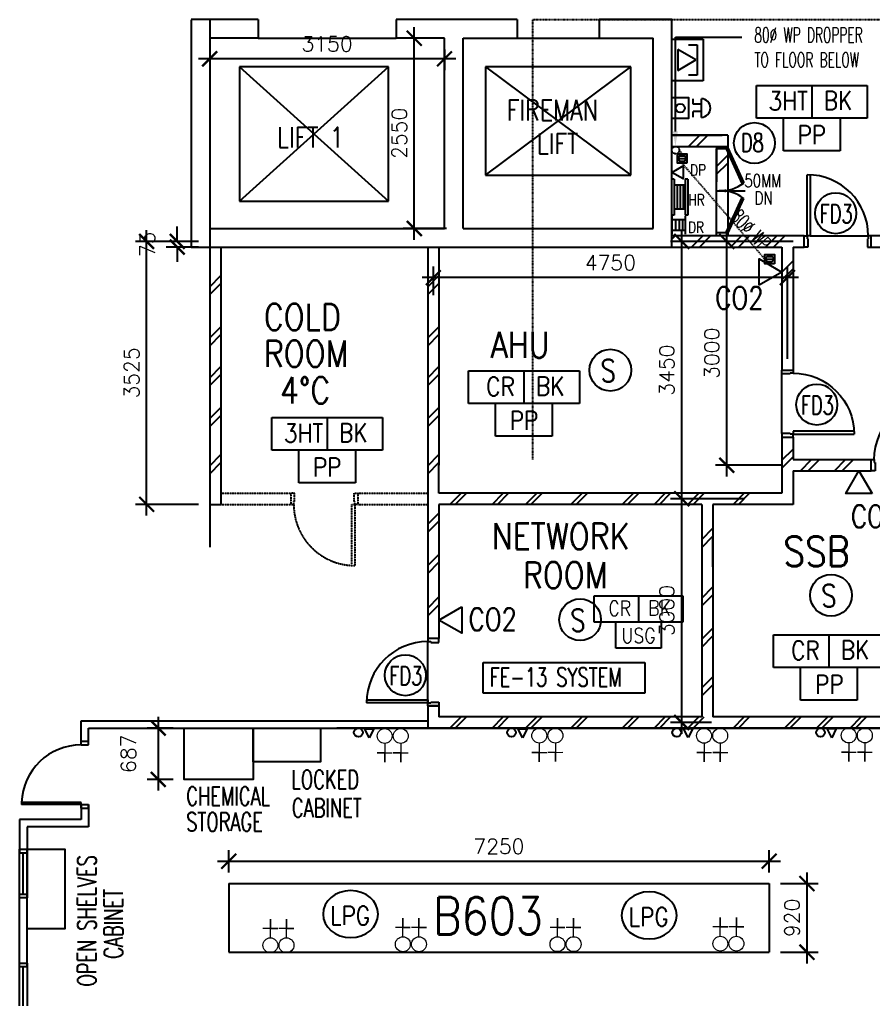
# Model space of a CAD drawing. Extents: x 2332957 to 2465864, y -1012926 to -914299.
# Drawn here: x 2418233 to 2429686, y -954900 to -941762 of the extents above; entities that cross this region are included whole.
import ezdxf
from ezdxf.enums import TextEntityAlignment as Align

# ---------------------------------------------------------------- set-up
doc = ezdxf.new("R2010")
doc.units = 0
doc.header["$LTSCALE"] = 15
doc.header["$MEASUREMENT"] = 0
doc.header["$PDMODE"] = 34
for name, pattern in [('DASHDOT', [1, 0.5, -0.25, 0, -0.25]), ('DASHEDX2', [1.5, 1, -0.5]), ('DIVIDE', [1.25, 0.5, -0.25, 0, -0.25, 0, -0.25]), ('HIDDEN', [0.375, 0.25, -0.125])]:
    doc.linetypes.add(name, pattern=pattern)
doc.layers.get('0').update_dxf_attribs({"linetype": 'CONTINUOUS'})
doc.layers.get('DEFPOINTS').update_dxf_attribs({"linetype": 'CONTINUOUS'})
for name, color, linetype in [('-FF', 240, 'CONTINUOUS'), ('-sprinkler h1', 240, 'CONTINUOUS'), ('AR', 7, 'CONTINUOUS'), ('DEMOLISH WORK', 8, 'DASHEDX2'), ('DIM', 7, 'CONTINUOUS'), ('DOOR', 5, 'CONTINUOUS'), ('DR', 7, 'CONTINUOUS'), ('DR-T', 7, 'CONTINUOUS'), ('DRAIN', 7, 'CONTINUOUS'), ('FIT', 5, 'CONTINUOUS'), ('FITT', 5, 'CONTINUOUS'), ('FURN', 7, 'CONTINUOUS'), ('hatch', 7, 'CONTINUOUS'), ('LEG-T', 7, 'CONTINUOUS'), ('LINE', 7, 'CONTINUOUS'), ('partition', 7, 'CONTINUOUS'), ('PIPE', 5, 'DIVIDE'), ('stair', 7, 'CONTINUOUS'), ('T25', 7, 'CONTINUOUS'), ('T50', 4, 'CONTINUOUS'), ('TEX', 2, 'CONTINUOUS'), ('TIMBER SKIRT', 1, 'CONTINUOUS'), ('WALL', 2, 'CONTINUOUS'), ('WIN', 5, 'CONTINUOUS'), ('WP', 50, 'DIVIDE')]:
    doc.layers.add(name, color=color, linetype=linetype)
doc.layers.add('-POWER', color=31, linetype='CONTINUOUS', lineweight=9)
doc.styles.add('125', font='romans.shx', dxfattribs={"width": 0.9, "height": 225})
doc.styles.add('E', font='ROMANS.SHX', dxfattribs={"width": 0.9})
doc.styles.add('ROMANS', font='romans')
doc.styles.get("Standard").update_dxf_attribs({"font": 'ROMANS.SHX'})
doc.dimstyles.new('STANDARD$0', dxfattribs={"dimscale": 0, "dimtxt": 8, "dimasz": 6, "dimexe": 1, "dimexo": 1, "dimgap": 3, "dimtad": 1, "dimdec": 0, "dimlfac": -1, "dimrnd": 1, "dimzin": 0, "dimdsep": 46, "dimtxsty": 'Standard', "dimcen": 0, "dimclrd": 5, "dimclre": 250, "dimadec": 0, "dimazin": 0, "dimtfac": 1, "dimtdec": 4, "dimtofl": 0, "dimtmove": 0, "dimatfit": 3, "dimfxl": 1, "dimtolj": 1, "dimtzin": 0, "dimarcsym": 0})

# ---------------------------------------------------------------- blocks, each defined once
blk = doc.blocks.new('FG')
at = {"layer": 'LINE', "linetype": 'Continuous'}
for points in [[(0, 0), (50, 0), (50, 100), (0, 100)], [(600, 0), (650, 0), (650, 100), (600, 100)]]:
    blk.add_lwpolyline(points, close=True, dxfattribs=at)
at = {"layer": 'LINE', "color": 5, "linetype": 'Continuous'}
for points in [[(600, 100), (50, 100)], [(50, 0), (600, 0)]]:
    blk.add_lwpolyline(points, dxfattribs=at)
at = {"layer": 'LINE', "color": 1, "linetype": 'Continuous'}
blk.add_lwpolyline([(50, 50), (600, 50)], dxfattribs=at)
blk = doc.blocks.new('D900')
at = {"layer": 'DOOR', "color": 7}
for p, q in [((50, 100), (50, 899)), ((80, 899), (50, 899)), ((80, 100), (80, 899)), ((0, 100), (0, 0)), ((0, 100), (50, 100)), ((0, 0), (50, 0)), ((50, 100), (50, 0)), ((50, 100), (80, 100)), ((850, 100), (850, 0)), ((850, 100), (900, 100)), ((850, 0), (900, 0)), ((900, 100), (900, 0))]:
    blk.add_line(p, q, dxfattribs=at)
blk.add_arc((50, 100), 800, 0, 87.8509, dxfattribs=at)
blk = doc.blocks.new('DR-900-B')
at = {"layer": 'DR'}
for p, q in [((0, 900), (-150, 900)), ((-150, 900), (-150, 860)), ((-150, 860), (-110, 860)), ((-110, 860), (-110, 850)), ((-110, 850), (0, 850)), ((0, 850), (0, 900)), ((-150, 40), (-970, 40)), ((-969, 80), (-150, 80)), ((-150, 80), (-150, 40)), ((-150, 40), (-110, 40)), ((-150, 0), (-150, 40)), ((0, 0), (-150, 0)), ((-110, 50), (0, 50)), ((-110, 40), (-110, 50)), ((0, 50), (0, 0))]:
    blk.add_line(p, q, dxfattribs=at)
blk.add_arc((-150, 40), 820, 90, 180, dxfattribs=at)
blk = doc.blocks.new('_ARCHTICK')
at = {"color": 0, "linetype": 'ByBlock', "const_width": 0.15}
blk.add_lwpolyline([(-0.5, -0.5), (0.5, 0.5)], dxfattribs=at)
blk = doc.blocks.new('*D189')
at = {"layer": 'DEFPOINTS', "color": 0, "linetype": 'Continuous', "transparency": 16777216}
for p in [(2419937, -944737), (2420533, -944737), (2420783, -948262)]:
    blk.add_point(p, dxfattribs=at)
at = {"layer": 'DIM', "color": 7, "linetype": 'Continuous', "lineweight": -2, "transparency": 16777216}
for p, q in [((2419937, -948412), (2419937, -944587)), ((2420383, -944737), (2419787, -944737)), ((2420633, -948262), (2419787, -948262))]:
    blk.add_line(p, q, dxfattribs=at)
at = {"layer": 'DIM', "color": 7, "linetype": 'Continuous', "lineweight": -2, "transparency": 16777216, "xscale": 200, "yscale": 200, "zscale": 200}
for p, rotation in [((2419937, -944737), 90), ((2419937, -948262), 270)]:
    blk.add_blockref('_ARCHTICK', p, dxfattribs=dict(at, rotation=rotation))
at = {"layer": 'DIM', "color": 7, "linetype": 'Continuous', "transparency": 16777216, "insert": (2419737, -946500), "char_height": 200, "attachment_point": 5, "rotation": 90, "style": 'ROMANS'}
blk.add_mtext('\\A1;3525', dxfattribs=at)
blk = doc.blocks.new('*D190')
at = {"layer": 'DEFPOINTS', "color": 0, "linetype": 'Continuous', "transparency": 16777216}
for p in [(2427115, -944737), (2427938, -944737), (2428109, -948187)]:
    blk.add_point(p, dxfattribs=at)
at = {"layer": 'DIM', "color": 7, "linetype": 'Continuous', "lineweight": -2, "transparency": 16777216}
for p, q in [((2427115, -948337), (2427115, -944587)), ((2427788, -944737), (2426965, -944737)), ((2427959, -948187), (2426965, -948187))]:
    blk.add_line(p, q, dxfattribs=at)
at = {"layer": 'DIM', "color": 7, "linetype": 'Continuous', "lineweight": -2, "transparency": 16777216, "xscale": 200, "yscale": 200, "zscale": 200}
for p, rotation in [((2427115, -944737), 90), ((2427115, -948187), 270)]:
    blk.add_blockref('_ARCHTICK', p, dxfattribs=dict(at, rotation=rotation))
at = {"layer": 'DIM', "color": 7, "linetype": 'Continuous', "transparency": 16777216, "insert": (2426915, -946462), "char_height": 200, "attachment_point": 5, "rotation": 90, "style": 'ROMANS'}
blk.add_mtext('\\A1;3450', dxfattribs=at)
blk = doc.blocks.new('*D191')
at = {"layer": 'DEFPOINTS', "color": 0, "linetype": 'Continuous', "transparency": 16777216}
for p in [(2427115, -948187), (2428109, -948187), (2427663, -951187)]:
    blk.add_point(p, dxfattribs=at)
at = {"layer": 'DIM', "color": 7, "linetype": 'Continuous', "lineweight": -2, "transparency": 16777216}
for p, q in [((2427115, -951337), (2427115, -948037)), ((2427959, -948187), (2426965, -948187)), ((2427513, -951187), (2426965, -951187))]:
    blk.add_line(p, q, dxfattribs=at)
at = {"layer": 'DIM', "color": 7, "linetype": 'Continuous', "lineweight": -2, "transparency": 16777216, "xscale": 200, "yscale": 200, "zscale": 200}
for p, rotation in [((2427115, -948187), 90), ((2427115, -951187), 270)]:
    blk.add_blockref('_ARCHTICK', p, dxfattribs=dict(at, rotation=rotation))
at = {"layer": 'DIM', "color": 7, "linetype": 'Continuous', "transparency": 16777216, "insert": (2426915, -949687), "char_height": 200, "attachment_point": 5, "rotation": 90, "style": 'ROMANS'}
blk.add_mtext('\\A1;3000', dxfattribs=at)
blk = doc.blocks.new('*D192')
at = {"layer": 'DEFPOINTS', "color": 0, "linetype": 'Continuous', "transparency": 16777216}
for p in [(2423783, -945222), (2423783, -945606), (2428533, -946462)]:
    blk.add_point(p, dxfattribs=at)
at = {"layer": 'DIM', "color": 7, "linetype": 'Continuous', "lineweight": -2, "transparency": 16777216}
for p, q in [((2423783, -945456), (2423783, -945072)), ((2428533, -946312), (2428533, -945072)), ((2428683, -945222), (2423633, -945222))]:
    blk.add_line(p, q, dxfattribs=at)
at = {"layer": 'DIM', "color": 7, "linetype": 'Continuous', "lineweight": -2, "transparency": 16777216, "xscale": 200, "yscale": 200, "zscale": 200, "rotation": 180}
blk.add_blockref('_ARCHTICK', (2423783, -945222), dxfattribs=at)
at = {"layer": 'DIM', "color": 7, "linetype": 'Continuous', "lineweight": -2, "transparency": 16777216, "xscale": 200, "yscale": 200, "zscale": 200}
blk.add_blockref('_ARCHTICK', (2428533, -945222), dxfattribs=at)
at = {"layer": 'DIM', "color": 7, "linetype": 'Continuous', "transparency": 16777216, "insert": (2426158, -945022), "char_height": 200, "attachment_point": 5, "style": 'ROMANS'}
blk.add_mtext('\\A1;4750', dxfattribs=at)
blk = doc.blocks.new('*D193')
at = {"layer": 'DEFPOINTS', "color": 0, "linetype": 'Continuous', "transparency": 16777216}
for p in [(2427719, -944737), (2428758, -944737), (2428608, -947737)]:
    blk.add_point(p, dxfattribs=at)
at = {"layer": 'DIM', "color": 7, "linetype": 'Continuous', "lineweight": -2, "transparency": 16777216}
for p, q in [((2427719, -947887), (2427719, -944587)), ((2428608, -944737), (2427569, -944737)), ((2428458, -947737), (2427569, -947737))]:
    blk.add_line(p, q, dxfattribs=at)
at = {"layer": 'DIM', "color": 7, "linetype": 'Continuous', "lineweight": -2, "transparency": 16777216, "xscale": 200, "yscale": 200, "zscale": 200}
for p, rotation in [((2427719, -944737), 90), ((2427719, -947737), 270)]:
    blk.add_blockref('_ARCHTICK', p, dxfattribs=dict(at, rotation=rotation))
at = {"layer": 'DIM', "color": 7, "linetype": 'Continuous', "transparency": 16777216, "insert": (2427519, -946237), "char_height": 200, "attachment_point": 5, "rotation": 90, "style": 'ROMANS'}
blk.add_mtext('\\A1;3000', dxfattribs=at)
blk = doc.blocks.new('100FT')
at = {"layer": 'PIPE', "linetype": 'Continuous'}
blk.add_circle((0, 0), 50, dxfattribs=at)
at = {"layer": 'WP', "linetype": 'Continuous'}
for p, q in [((-37, 34), (37, 34)), ((-50, -3), (50, -3)), ((-34, -37), (34, -37))]:
    blk.add_line(p, q, dxfattribs=at)
blk = doc.blocks.new('A$C7CE3714C')
at = {"layer": 'FIT'}
blk.add_lwpolyline([(0, 0), (126, 0), (126, 126), (0, 126)], close=True, dxfattribs=at)
at = {"layer": 'FIT', "xscale": -1}
blk.add_blockref('100FT', (63, 66), dxfattribs=at)
blk = doc.blocks.new('*D106')
at = {"layer": 'DEFPOINTS', "color": 0, "linetype": 'Continuous', "transparency": 16777216}
for p in [(1495217, -790424), (1494782, -790499), (1495217, -790499)]:
    blk.add_point(p, dxfattribs=at)
at = {"layer": 'FITT', "color": 7, "linetype": 'Continuous', "lineweight": -2, "transparency": 16777216}
for p, q in [((1494782, -790424), (1494782, -790224)), ((1495067, -790424), (1494632, -790424)), ((1495067, -790499), (1494632, -790499)), ((1494782, -790499), (1494782, -790699))]:
    blk.add_line(p, q, dxfattribs=at)
at = {"layer": 'FITT', "color": 7, "linetype": 'Continuous', "lineweight": -2, "transparency": 16777216, "xscale": 200, "yscale": 200, "zscale": 200}
for p, rotation in [((1494782, -790424), 270), ((1494782, -790499), 90)]:
    blk.add_blockref('_ARCHTICK', p, dxfattribs=dict(at, rotation=rotation))
at = {"layer": 'FITT', "color": 7, "linetype": 'Continuous', "transparency": 16777216, "insert": (1494382, -790462), "char_height": 200, "attachment_point": 5, "rotation": 90, "style": 'ROMANS'}
blk.add_mtext('\\A1;75', dxfattribs=at)
blk = doc.blocks.new('*D104')
at = {"layer": 'DEFPOINTS', "color": 0, "linetype": 'Continuous', "transparency": 16777216}
for p in [(1497962, -787699), (1498192, -787699), (1498542, -790250)]:
    blk.add_point(p, dxfattribs=at)
at = {"layer": 'FITT', "color": 7, "linetype": 'Continuous', "lineweight": -2, "transparency": 16777216}
for p, q in [((1497962, -790400), (1497962, -787549)), ((1498042, -787699), (1497812, -787699)), ((1498392, -790250), (1497812, -790250))]:
    blk.add_line(p, q, dxfattribs=at)
at = {"layer": 'FITT', "color": 7, "linetype": 'Continuous', "lineweight": -2, "transparency": 16777216, "xscale": 200, "yscale": 200, "zscale": 200}
for p, rotation in [((1497962, -787699), 90), ((1497962, -790250), 270)]:
    blk.add_blockref('_ARCHTICK', p, dxfattribs=dict(at, rotation=rotation))
at = {"layer": 'FITT', "color": 7, "linetype": 'Continuous', "transparency": 16777216, "insert": (1497762, -788974), "char_height": 200, "attachment_point": 5, "rotation": 90, "style": 'ROMANS'}
blk.add_mtext('\\A1;2550', dxfattribs=at)
blk = doc.blocks.new('*D105')
at = {"layer": 'DEFPOINTS', "color": 0, "linetype": 'Continuous', "transparency": 16777216}
for p in [(1495217, -787700), (1498367, -787700), (1495217, -787976)]:
    blk.add_point(p, dxfattribs=at)
at = {"layer": 'FITT', "color": 7, "linetype": 'Continuous', "lineweight": -2, "transparency": 16777216}
for p, q in [((1495217, -787850), (1495217, -788126)), ((1498367, -787850), (1498367, -788126)), ((1498517, -787976), (1495067, -787976))]:
    blk.add_line(p, q, dxfattribs=at)
at = {"layer": 'FITT', "color": 7, "linetype": 'Continuous', "lineweight": -2, "transparency": 16777216, "xscale": 200, "yscale": 200, "zscale": 200, "rotation": 180}
blk.add_blockref('_ARCHTICK', (1495217, -787976), dxfattribs=at)
at = {"layer": 'FITT', "color": 7, "linetype": 'Continuous', "lineweight": -2, "transparency": 16777216, "xscale": 200, "yscale": 200, "zscale": 200}
blk.add_blockref('_ARCHTICK', (1498367, -787976), dxfattribs=at)
at = {"layer": 'FITT', "color": 7, "linetype": 'Continuous', "transparency": 16777216, "insert": (1496792, -787776), "char_height": 200, "attachment_point": 5, "style": 'ROMANS'}
blk.add_mtext('\\A1;3150', dxfattribs=at)
blk = doc.blocks.new('SMOKE DETECTOR')
at = {"layer": '-FF'}
blk.add_circle((0, 0), 280, dxfattribs=at)
at = {"layer": '-FF', "color": 3, "style": 'E', "width": 0.8}
blk.add_text('S', height=300, dxfattribs=at).set_placement((-132, -156))
blk = doc.blocks.new('*D368')
at = {"layer": 'DEFPOINTS', "color": 0, "linetype": 'Continuous', "transparency": 16777216}
for p in [(2428288, -953347), (2428288, -954267), (2428795, -954267)]:
    blk.add_point(p, dxfattribs=at)
at = {"layer": 'FURN', "color": 7, "linetype": 'Continuous', "lineweight": -2, "transparency": 16777216}
for p, q in [((2428795, -953197), (2428795, -954417)), ((2428438, -953347), (2428945, -953347)), ((2428438, -954267), (2428945, -954267))]:
    blk.add_line(p, q, dxfattribs=at)
at = {"layer": 'FURN', "color": 7, "linetype": 'Continuous', "lineweight": -2, "transparency": 16777216, "xscale": 200, "yscale": 200, "zscale": 200}
for p, rotation in [((2428795, -953347), 90), ((2428795, -954267), 270)]:
    blk.add_blockref('_ARCHTICK', p, dxfattribs=dict(at, rotation=rotation))
at = {"layer": 'FURN', "color": 7, "linetype": 'Continuous', "transparency": 16777216, "insert": (2428595, -953807), "char_height": 200, "attachment_point": 5, "rotation": 90, "style": 'ROMANS'}
blk.add_mtext('\\A1;920', dxfattribs=at)
blk = doc.blocks.new('*D369')
at = {"layer": 'DEFPOINTS', "color": 0, "linetype": 'Continuous', "transparency": 16777216}
for p in [(2428288, -953047), (2421038, -953347), (2428288, -953347)]:
    blk.add_point(p, dxfattribs=at)
at = {"layer": 'FURN', "color": 7, "linetype": 'Continuous', "lineweight": -2, "transparency": 16777216}
for p, q in [((2421038, -953197), (2421038, -952897)), ((2428288, -953197), (2428288, -952897)), ((2420888, -953047), (2428438, -953047))]:
    blk.add_line(p, q, dxfattribs=at)
at = {"layer": 'FURN', "color": 7, "linetype": 'Continuous', "lineweight": -2, "transparency": 16777216, "xscale": 200, "yscale": 200, "zscale": 200, "rotation": 180}
blk.add_blockref('_ARCHTICK', (2421038, -953047), dxfattribs=at)
at = {"layer": 'FURN', "color": 7, "linetype": 'Continuous', "lineweight": -2, "transparency": 16777216, "xscale": 200, "yscale": 200, "zscale": 200}
blk.add_blockref('_ARCHTICK', (2428288, -953047), dxfattribs=at)
at = {"layer": 'FURN', "color": 7, "linetype": 'Continuous', "transparency": 16777216, "insert": (2424663, -952847), "char_height": 200, "attachment_point": 5, "style": 'ROMANS'}
blk.add_mtext('\\A1;7250', dxfattribs=at)
blk = doc.blocks.new('*D370')
at = {"layer": 'DEFPOINTS', "color": 0, "linetype": 'Continuous', "transparency": 16777216}
for p in [(2420441, -951262), (2420093, -951950), (2420441, -951950)]:
    blk.add_point(p, dxfattribs=at)
at = {"layer": 'FURN', "color": 7, "linetype": 'Continuous', "lineweight": -2, "transparency": 16777216}
for p, q in [((2420093, -951112), (2420093, -952100)), ((2420291, -951262), (2419943, -951262)), ((2420291, -951950), (2419943, -951950))]:
    blk.add_line(p, q, dxfattribs=at)
at = {"layer": 'FURN', "color": 7, "linetype": 'Continuous', "lineweight": -2, "transparency": 16777216, "xscale": 200, "yscale": 200, "zscale": 200}
for p, rotation in [((2420093, -951262), 90), ((2420093, -951950), 270)]:
    blk.add_blockref('_ARCHTICK', p, dxfattribs=dict(at, rotation=rotation))
at = {"layer": 'FURN', "color": 7, "linetype": 'Continuous', "transparency": 16777216, "insert": (2419693, -951606), "char_height": 200, "attachment_point": 5, "rotation": 90, "style": 'ROMANS'}
blk.add_mtext('\\A1;687', dxfattribs=at)
blk = doc.blocks.new('A$C4FA52658')
at = {"color": 3, "ltscale": 2}
for p, q in [((650, 2975), (-250, 2975)), ((-250, 2974), (-250, -75)), ((650, 2975), (650, 2725)), ((2500, 2975), (2500, 2725)), ((3400, 2975), (2500, 2975)), ((4123.2, 2975), (3400, 2975)), ((4123.2, 2975), (4123.2, 2725)), ((5223.2, 2975), (5223.2, 2725.3)), ((6200, 2975), (5223.2, 2975)), ((6200, -76), (6200, 2975)), ((0, 2725), (0, 175)), ((650, 2725), (0, 2725)), ((3150, 2725), (2500, 2725)), ((3150, 174.5), (3150, 2724)), ((3400, 2725), (4123.2, 2725.1)), ((3400, 174.6), (3400, 2724)), ((5223.2, 2725.3), (5950, 2725.4)), ((5950, 175), (5950, 2725.4)), ((0, 175), (3150, 174.5)), ((3400, 174.4), (5950, 175)), ((-250, -75), (6200, -76))]:
    blk.add_line(p, q, dxfattribs=at)
at = {"color": 5}
for p, q in [((650, 2725), (2500, 2725)), ((4123.2, 2725.1), (5223.2, 2725.3)), ((400, 540), (2400, 2340)), ((400, 2340), (2400, 540)), ((3698.2, 890), (5648.2, 2340)), ((3698.2, 2340), (5648.2, 890))]:
    blk.add_line(p, q, dxfattribs=at)
at = {"ltscale": 2}
for p, q in [((400, 2340), (400, 540)), ((2400, 2340), (400, 2340)), ((2400, 540), (2400, 2340)), ((3698.2, 2340), (3698.2, 890)), ((5648.2, 2340), (3698.2, 2340)), ((5648.2, 890), (5648.2, 2340)), ((3698.2, 890), (5648.2, 890)), ((400, 540), (2400, 540))]:
    blk.add_line(p, q, dxfattribs=at)
at = {"color": 3, "ltscale": 10, "style": 'ROMANS', "width": 0.8}
for s, p in [('FIREMAN', (3984.5, 1624.3)), ('LIFT 1', (902.6, 1258.9)), ('LIFT ', (4388.2, 1174.2))]:
    blk.add_text(s, height=275, dxfattribs=at).set_placement(p)
at = {"layer": 'FITT', "color": 30, "linetype": 'Continuous'}
dim = blk.add_linear_dim(base=(0, 2448.1), p1=(3150, 2724), p2=(0, 2724), dimstyle='STANDARD$0', override={"dimscale": 100, "dimtxt": 2, "dimasz": 2, "dimexe": 1.5, "dimexo": 1.5, "dimgap": 1, "dimtxsty": 'ROMANS', "dimblk": 'ARCHTICK', "dimdle": 1.5, "dimclrd": 7, "dimclre": 7, "dimclrt": 7, "dimtdec": 0, "dimtmove": 2}, dxfattribs=at)
dim.commit()
dim.dimension.update_dxf_attribs({"geometry": '*D105', "text_midpoint": (1575, 2648.1), "insert": (-1495217.2, 790424.1)})
for base, p1, p2, picture, middle, set_off in [((2744.6762, 2724.9984), (3324.7117, 174.532), (2974.7117, 2724.9984), '*D104', (2544.6762, 1449.7652), (-1495217.1726, 790424.1037)), ((-435, -75), (0, 0), (0, -75), '*D106', (-835, -37.5), (-1495217.2, 790424.1))]:
    dim = blk.add_linear_dim(base=base, p1=p1, p2=p2, angle=90, dimstyle='STANDARD$0', override={"dimscale": 100, "dimtxt": 2, "dimasz": 2, "dimexe": 1.5, "dimexo": 1.5, "dimgap": 1, "dimtxsty": 'ROMANS', "dimblk": 'ARCHTICK', "dimdle": 1.5, "dimclrd": 7, "dimclre": 7, "dimclrt": 7, "dimtdec": 0, "dimtmove": 2}, dxfattribs=at)
    dim.commit()
    dim.dimension.update_dxf_attribs({"geometry": picture, "text_midpoint": middle, "insert": set_off})
blk = doc.blocks.new('A$C208A67C2')
at = {"layer": 'FITT', "color": 30, "linetype": 'Continuous'}
blk.add_blockref('A$C4FA52658', (0, 0), dxfattribs=at)
blk = doc.blocks.new('A$C07873301')
at = {"layer": 'TIMBER SKIRT', "linetype": 'Continuous'}
blk.add_blockref('A$C208A67C2', (0, 0), dxfattribs=at)

msp = doc.modelspace()

# ---------------------------------------------------------------- linework, layer by layer
at = {"layer": '-FF', "color": 0, "ltscale": 10}
for p, q in [((2426982.9, -942584.5), (2426982.9, -942024.5)), ((2426982.9, -942024.5), (2427400.5, -942024.5)), ((2427400.5, -942024.5), (2427400.5, -942584.5)), ((2427062.7, -942163.9), (2427062.7, -942443.2)), ((2427304.6, -942303.5), (2427062.7, -942163.9)), ((2427207.8, -942101.7), (2427320.7, -942101.7)), ((2427320.7, -942101.7), (2427320.7, -942505.4)), ((2427062.7, -942443.2), (2427304.6, -942303.5)), ((2427400.5, -942584.5), (2426982.9, -942584.5)), ((2427320.7, -942505.4), (2427207.8, -942505.4))]:
    msp.add_line(p, q, dxfattribs=at)
at = {"layer": '-FF', "color": 0}
for p, q in [((2427267.8, -942897.9), (2427267.8, -942823.8)), ((2427379.5, -943073), (2427379.5, -942823.6)), ((2427379.5, -942897.9), (2427267.8, -942897.9)), ((2427267.8, -943070.8), (2427267.8, -942993.6)), ((2427379.5, -942993.6), (2427267.8, -942993.6)), ((2426982.9, -944400), (2426982.9, -944640)), ((2427160.9, -944400), (2427160.9, -944640)), ((2427160.9, -944448), (2426982.9, -944448)), ((2427030.9, -944448), (2427030.9, -944592)), ((2427078.9, -944448), (2427078.9, -944592)), ((2427126.9, -944448), (2427126.9, -944592)), ((2427160.9, -944592), (2426982.9, -944592)), ((2428457.9, -947312.5), (2428457.9, -946462.5))]:
    msp.add_line(p, q, dxfattribs=at)
at = {"layer": '-FF', "color": 0, "ltscale": 0.1}
for p, q in [((2424449.8, -950381.3), (2426620.7, -950381.3)), ((2424449.8, -950794), (2424449.8, -950381.3)), ((2426620.7, -950381.3), (2426620.7, -950794)), ((2426620.7, -950794), (2424449.8, -950794))]:
    msp.add_line(p, q, dxfattribs=at)
at = {"layer": '-FF', "color": 0}
for points in [[(2426982.9, -942808.4), (2427207.8, -942808.4), (2427207.8, -943088.3), (2426982.9, -943088.3)], [(2428152.4, -945323.2), (2428152.4, -944970.4), (2428457.9, -945146.8)], [(2429668, -948118), (2429315.2, -948118), (2429491.6, -947812.5)], [(2424163.5, -949636.7), (2424163.5, -949989.5), (2423857.9, -949813.1)]]:
    msp.add_lwpolyline(points, close=True, dxfattribs=at)
for centre, radius in [((2427095.9, -942950), 58.7), ((2426157.9, -946462.5), 279.9)]:
    msp.add_circle(centre, radius, dxfattribs=at)
msp.add_arc((2427375.5, -942948.3), 124.8, 271.85513, 88.14487, dxfattribs=at)
at = {"layer": '-POWER', "color": 0, "linetype": 'Continuous'}
for p, q in [((2423130.3, -951467.8), (2423130.5, -951717.8)), ((2423346, -951467.5), (2423346.2, -951717.5)), ((2425204.5, -951462.3), (2425204.7, -951712.3)), ((2425420.1, -951462.1), (2425420.4, -951712.1)), ((2427415.5, -951464.4), (2427415.8, -951714.4)), ((2427631.2, -951464.1), (2427631.5, -951714.1)), ((2429355.9, -951460.9), (2429356.1, -951710.9)), ((2429571.5, -951460.7), (2429571.8, -951710.7)), ((2423030.4, -951592.9), (2423230.4, -951592.7)), ((2423130.4, -951592.8), (2423030.4, -951592.9)), ((2423130.5, -951717.8), (2423130.4, -951592.8)), ((2423246.1, -951592.7), (2423446.1, -951592.4)), ((2423346.1, -951592.5), (2423246.1, -951592.7)), ((2423346.2, -951717.5), (2423346.1, -951592.5)), ((2425104.6, -951587.4), (2425304.6, -951587.2)), ((2425204.6, -951587.3), (2425104.6, -951587.4)), ((2425204.7, -951712.3), (2425204.6, -951587.3)), ((2425320.3, -951587.2), (2425520.3, -951586.9)), ((2425420.3, -951587.1), (2425320.3, -951587.2)), ((2425420.4, -951712.1), (2425420.3, -951587.1)), ((2427315.7, -951589.5), (2427515.7, -951589.2)), ((2427415.7, -951589.4), (2427315.7, -951589.5)), ((2427415.8, -951714.4), (2427415.7, -951589.4)), ((2427531.4, -951589.2), (2427731.4, -951589)), ((2427631.4, -951589.1), (2427531.4, -951589.2)), ((2427631.5, -951714.1), (2427631.4, -951589.1)), ((2429256, -951586), (2429456, -951585.8)), ((2429356, -951585.9), (2429256, -951586)), ((2429356.1, -951710.9), (2429356, -951585.9)), ((2429471.7, -951585.8), (2429671.7, -951585.6)), ((2429571.7, -951585.7), (2429471.7, -951585.8)), ((2429571.8, -951710.7), (2429571.7, -951585.7)), ((2421597.1, -954074), (2421596.9, -953824)), ((2421596.9, -953824), (2421597, -953949)), ((2421812.8, -954073.8), (2421812.5, -953823.8)), ((2421812.5, -953823.8), (2421812.7, -953948.8)), ((2423374.1, -954060), (2423373.9, -953810)), ((2423373.9, -953810), (2423374, -953935)), ((2423589.8, -954059.8), (2423589.5, -953809.8)), ((2423589.5, -953809.8), (2423589.7, -953934.8)), ((2425448.1, -954059.6), (2425447.9, -953809.6)), ((2425447.9, -953809.6), (2425448, -953934.6)), ((2425663.8, -954059.3), (2425663.5, -953809.3)), ((2425663.5, -953809.3), (2425663.7, -953934.3)), ((2427632.8, -954052.4), (2427632.5, -953802.4)), ((2427632.5, -953802.4), (2427632.7, -953927.4)), ((2427848.5, -954052.1), (2427848.2, -953802.1)), ((2427848.2, -953802.1), (2427848.4, -953927.1)), ((2421697, -953948.9), (2421497, -953949.1)), ((2421597, -953949), (2421697, -953948.9)), ((2421912.7, -953948.7), (2421712.7, -953948.9)), ((2421812.7, -953948.8), (2421912.7, -953948.7)), ((2423474, -953934.9), (2423274, -953935.1)), ((2423374, -953935), (2423474, -953934.9)), ((2423689.7, -953934.7), (2423489.7, -953934.9)), ((2423589.7, -953934.8), (2423689.7, -953934.7)), ((2425548, -953934.5), (2425348, -953934.7)), ((2425448, -953934.6), (2425548, -953934.5)), ((2425763.7, -953934.2), (2425563.7, -953934.4)), ((2425663.7, -953934.3), (2425763.7, -953934.2)), ((2427732.7, -953927.3), (2427532.7, -953927.5)), ((2427632.7, -953927.4), (2427732.7, -953927.3)), ((2427948.4, -953927), (2427748.4, -953927.2)), ((2427848.4, -953927.1), (2427948.4, -953927))]:
    msp.add_line(p, q, dxfattribs=at)
for centre in [(2425204.3, -951362.3), (2425420, -951362.1), (2427415.4, -951364.4), (2427631.1, -951364.1), (2429355.8, -951360.9), (2429571.4, -951360.7), (2423130.2, -951367.8), (2423345.8, -951367.5), (2421597.2, -954174), (2421812.9, -954173.8), (2423374.2, -954160), (2423589.9, -954159.8), (2425448.2, -954159.6), (2425663.9, -954159.3), (2427632.9, -954152.4), (2427848.6, -954152.1)]:
    msp.add_circle(centre, 100, dxfattribs=at)
at = {"color": 0, "ltscale": 2}
msp.add_line((2420782.9, -941762.5), (2420782.9, -944812.5), dxfattribs=at)
at = {"color": 0, "linetype": 'Continuous'}
for p, q in [((2419057.9, -952287.5), (2419057.9, -952487.5)), ((2419157.9, -952287.5), (2419157.9, -952587.5)), ((2419057.9, -952487.5), (2418232.9, -952487.5)), ((2419157.9, -952587.5), (2418332.9, -952587.5))]:
    msp.add_line(p, q, dxfattribs=at)
at = {"layer": 'AR', "color": 0, "linetype": 'DASHDOT'}
msp.add_lwpolyline([(2425116.5, -947662.5), (2425116.5, -941762.5), (2430116.5, -941762.5), (2430116.5, -935062.6)], dxfattribs=at)
at = {"layer": 'DEMOLISH WORK', "color": 0, "linetype": 'HIDDEN', "ltscale": 0.7}
for p, q in [((2420932.9, -948112.5), (2421870.4, -948112.5)), ((2421920.4, -948112.5), (2421870.4, -948112.5)), ((2421870.4, -948112.5), (2421870.4, -948262.5)), ((2421910.4, -948222.5), (2421920.4, -948222.5)), ((2421910.4, -948262.5), (2421910.4, -948222.5)), ((2421920.4, -948222.5), (2421920.4, -948112.5)), ((2422720.4, -948222.5), (2422720.4, -948112.5)), ((2422720.4, -948112.5), (2422770.4, -948112.5)), ((2422730.4, -948222.5), (2422720.4, -948222.5)), ((2422730.4, -948262.5), (2422730.4, -948222.5)), ((2422770.4, -948112.5), (2422770.4, -948262.5)), ((2422770.4, -948112.5), (2423707.9, -948112.5)), ((2420932.9, -948262.5), (2421870.4, -948262.5)), ((2421870.4, -948262.5), (2421910.4, -948262.5)), ((2422690.4, -949081.5), (2422690.4, -948262.5)), ((2422690.4, -948262.5), (2422730.4, -948262.5)), ((2422730.4, -948262.5), (2422730.4, -949082.5)), ((2422770.4, -948262.5), (2422730.4, -948262.5)), ((2422770.4, -948262.5), (2423707.9, -948262.5))]:
    msp.add_line(p, q, dxfattribs=at)
msp.add_arc((2422730.4, -948262.5), 820, 180, 270, dxfattribs=at)
at = {"layer": 'DIM', "color": 0}
for p, q in [((2427014.9, -943902.7), (2426982.9, -943902.7)), ((2427195.3, -943902.7), (2427163.3, -943902.7)), ((2427163.3, -943982.7), (2427014.9, -943982.7)), ((2427014.9, -944382.7), (2426982.9, -944382.7)), ((2427163.3, -944302.7), (2427014.9, -944302.7)), ((2427195.3, -944382.7), (2427163.3, -944382.7))]:
    msp.add_line(p, q, dxfattribs=at)
at = {"layer": 'DOOR', "color": 0}
for p, q in [((2427582.9, -943457.5), (2427582.9, -943495.5)), ((2427707.9, -943495.5), (2427582.9, -943495.5)), ((2427707.9, -943495.5), (2427582.9, -943495.5)), ((2427732.9, -943482.5), (2427707.9, -943482.5)), ((2427707.9, -943482.5), (2427707.9, -943495.5)), ((2427712.1, -943496.3), (2427732.9, -943482.5)), ((2427712.1, -943496.3), (2427926.1, -943968.3)), ((2427732.9, -943457.5), (2427732.9, -943482.5)), ((2427732.9, -943482.5), (2427946.2, -943953.4)), ((2427712.1, -944618.6), (2427926.1, -944146.6)), ((2427732.9, -944632.5), (2427946.2, -944161.5)), ((2427707.9, -944619.5), (2427582.9, -944619.5)), ((2427582.9, -944657.5), (2427582.9, -944619.5)), ((2427707.9, -944632.5), (2427707.9, -944619.5)), ((2427732.9, -944632.5), (2427707.9, -944632.5)), ((2427712.1, -944618.6), (2427732.9, -944632.5)), ((2427732.9, -944657.5), (2427732.9, -944632.5))]:
    msp.add_line(p, q, dxfattribs=at)
for centre, start, end in [((2427639.2, -943560.1), 267.5509, 307.96545), ((2427639.2, -944554.8), 52.03455, 92.4491)]:
    msp.add_arc(centre, 499, start, end, dxfattribs=at)
at = {"layer": 'DR', "color": 0}
for p, q in [((2427582.9, -944058.6), (2427967.4, -944058.6)), ((2419057.9, -951162.5), (2423707.9, -951162.5)), ((2419157.9, -951262.5), (2423707.9, -951262.5))]:
    msp.add_line(p, q, dxfattribs=at)
at = {"layer": 'DR-T', "color": 0, "linetype": 'Continuous'}
for centre in [(2428090.3, -943418.4), (2429180, -944358.6), (2428927, -946924.1), (2423407.5, -950553)]:
    msp.add_circle(centre, 275, dxfattribs=at)
at = {"layer": 'DRAIN', "color": 0, "linetype": 'Continuous'}
for p, q in [((2423707.9, -951262.5), (2422489.3, -951262.5)), ((2430707.9, -951262.5), (2423707.9, -951262.5))]:
    msp.add_line(p, q, dxfattribs=at)
at = {"layer": 'DRAIN', "color": 7, "linetype": 'Continuous'}
for p, q in [((2422923.5, -951391.9), (2422862.5, -951269.9)), ((2422862.5, -951269.9), (2422984.5, -951269.9)), ((2422984.5, -951269.9), (2422923.5, -951391.9)), ((2424980.6, -951392.1), (2424919.6, -951270.1)), ((2424919.6, -951270.1), (2425041.6, -951270.1)), ((2425041.6, -951270.1), (2424980.6, -951392.1)), ((2427201.4, -951389.1), (2427140.4, -951267.1)), ((2427140.4, -951267.1), (2427262.4, -951267.1)), ((2427262.4, -951267.1), (2427201.4, -951389.1)), ((2429127.5, -951391.1), (2429066.5, -951269.1)), ((2429066.5, -951269.1), (2429188.5, -951269.1)), ((2429188.5, -951269.1), (2429127.5, -951391.1))]:
    msp.add_line(p, q, dxfattribs=at)
for centre in [(2422777.7, -951320.9), (2424831.9, -951320.9), (2427048.2, -951320.9), (2428976.3, -951320.9)]:
    msp.add_circle(centre, 59.4, dxfattribs=at)
at = {"layer": 'DRAIN', "color": 0, "linetype": 'Continuous', "extrusion": (0, 0, -1)}
for centre in [(2422673.3, -953756.4), (2426677.9, -953773)]:
    msp.add_ellipse(centre, major_axis=(369.6, 0), ratio=0.8534842, dxfattribs=at)
at = {"layer": 'FURN', "color": 0, "linetype": 'Continuous'}
for p, q in [((2421037.9, -953347.5), (2428287.9, -953347.5)), ((2421037.9, -953347.5), (2421037.9, -954267.5)), ((2428287.9, -953347.5), (2428287.9, -954267.5)), ((2421037.9, -954267.5), (2428287.9, -954267.5))]:
    msp.add_line(p, q, dxfattribs=at)
for points in [[(2420441.1, -951262.5), (2421368.1, -951262.5), (2421368.1, -951950), (2420441.1, -951950)], [(2421368.1, -951712.5), (2421368.1, -951262.5), (2422268.1, -951262.5), (2422268.1, -951712.5)], [(2418332.9, -952887.5), (2418838.6, -952887.5), (2418838.6, -953955.6), (2418332.9, -953955.6)]]:
    msp.add_lwpolyline(points, close=True, dxfattribs=at)
at = {"layer": 'hatch', "color": 0}
for p, q in [((2427207.9, -943462.5), (2427357.9, -943312.5)), ((2427314, -943462.5), (2427464, -943312.5)), ((2427582.9, -944662.5), (2427582.9, -943495.5)), ((2427582.9, -943730.3), (2427732.9, -943580.3)), ((2427582.9, -943836.4), (2427732.9, -943686.4)), ((2426982.9, -944705.1), (2427025.6, -944662.5)), ((2427246.1, -944812.5), (2427396.1, -944662.5)), ((2427352.2, -944812.5), (2427502.2, -944662.5)), ((2427769, -944812.5), (2427919, -944662.5)), ((2427875, -944812.5), (2428025, -944662.5)), ((2428240.4, -944812.5), (2428390.4, -944662.5)), ((2428346.5, -944812.5), (2428496.5, -944662.5)), ((2428457.9, -945146.8), (2428607.9, -944996.8)), ((2420782.9, -945344.4), (2420932.9, -945194.4)), ((2423707.9, -945344.4), (2423857.9, -945194.4)), ((2428457.9, -945252.9), (2428607.9, -945102.9)), ((2420782.9, -945450.5), (2420932.9, -945300.5)), ((2423707.9, -945450.5), (2423857.9, -945300.5)), ((2420782.9, -946030.7), (2420932.9, -945880.7)), ((2420782.9, -946136.8), (2420932.9, -945986.8)), ((2423707.9, -946030.7), (2423857.9, -945880.7)), ((2423707.9, -946136.8), (2423857.9, -945986.8)), ((2420782.9, -946564.5), (2420932.9, -946414.5)), ((2420782.9, -946670.5), (2420932.9, -946520.5)), ((2423707.9, -946564.5), (2423857.9, -946414.5)), ((2423707.9, -946670.5), (2423857.9, -946520.5)), ((2420782.9, -947112.9), (2420932.9, -946962.9)), ((2423707.9, -947112.9), (2423857.9, -946962.9)), ((2420782.9, -947219), (2420932.9, -947069)), ((2423707.9, -947219), (2423857.9, -947069)), ((2428457.9, -947670), (2428607.9, -947520)), ((2420782.9, -947745), (2420932.9, -947595)), ((2420782.9, -947851.1), (2420932.9, -947701.1)), ((2423707.9, -947745), (2423857.9, -947595)), ((2423707.9, -947851.1), (2423857.9, -947701.1)), ((2428457.9, -947776.1), (2428607.9, -947626.1)), ((2428706.8, -947812.5), (2428856.8, -947662.5)), ((2428812.8, -947812.5), (2428962.8, -947662.5)), ((2429162.1, -947812.5), (2429312.1, -947662.5)), ((2429268.2, -947812.5), (2429418.2, -947662.5)), ((2424006.1, -948262.5), (2424156.1, -948112.5)), ((2424077.8, -948262.5), (2424227.8, -948112.5)), ((2424570.4, -948262.5), (2424720.4, -948112.5)), ((2424642.1, -948262.5), (2424792.1, -948112.5)), ((2425021.4, -948262.5), (2425171.4, -948112.5)), ((2425093.1, -948262.5), (2425243.1, -948112.5)), ((2425629.4, -948262.5), (2425779.4, -948112.5)), ((2425701.1, -948262.5), (2425851.1, -948112.5)), ((2426316.4, -948262.5), (2426466.4, -948112.5)), ((2426388.1, -948262.5), (2426538.1, -948112.5)), ((2426744.4, -948262.5), (2426894.4, -948112.5)), ((2426816.1, -948262.5), (2426966.1, -948112.5)), ((2427195.4, -948262.5), (2427345.4, -948112.5)), ((2427267.1, -948262.5), (2427417.1, -948112.5)), ((2427803.4, -948262.5), (2427953.4, -948112.5)), ((2427875.1, -948262.5), (2428025.1, -948112.5)), ((2423707.9, -948529.8), (2423857.9, -948379.8)), ((2423707.9, -948635.9), (2423857.9, -948485.9)), ((2427382.9, -948733.6), (2427532.9, -948583.6)), ((2427382.9, -948839.6), (2427532.9, -948689.6)), ((2423707.9, -949082.4), (2423857.9, -948932.4)), ((2423707.9, -949188.5), (2423857.9, -949038.5)), ((2427382.9, -949518.4), (2427532.9, -949368.4)), ((2423707.9, -949652.4), (2423857.9, -949502.4)), ((2427382.9, -949624.4), (2427532.9, -949474.4)), ((2423707.9, -949758.5), (2423857.9, -949608.5)), ((2427382.9, -950070.9), (2427532.9, -949920.9)), ((2427382.9, -950177), (2427532.9, -950027)), ((2427382.9, -950724.2), (2427532.9, -950574.2)), ((2427382.9, -950830.2), (2427532.9, -950680.2)), ((2424006.1, -951262.5), (2424156.1, -951112.5)), ((2424077.8, -951262.5), (2424227.8, -951112.5)), ((2424570.4, -951262.5), (2424720.4, -951112.5)), ((2424642.1, -951262.5), (2424792.1, -951112.5)), ((2425021.4, -951262.5), (2425171.4, -951112.5)), ((2425093.1, -951262.5), (2425243.1, -951112.5)), ((2425629.4, -951262.5), (2425779.4, -951112.5)), ((2425701.1, -951262.5), (2425851.1, -951112.5)), ((2426316.4, -951262.5), (2426466.4, -951112.5)), ((2426388.1, -951262.5), (2426538.1, -951112.5)), ((2426744.4, -951262.5), (2426894.4, -951112.5)), ((2426816.1, -951262.5), (2426966.1, -951112.5)), ((2427195.4, -951262.5), (2427345.4, -951112.5)), ((2427267.1, -951262.5), (2427417.1, -951112.5)), ((2427803.4, -951262.5), (2427953.4, -951112.5)), ((2427875.1, -951262.5), (2428025.1, -951112.5)), ((2428495, -951262.5), (2428645, -951112.5)), ((2428566.6, -951262.5), (2428716.6, -951112.5)), ((2428923, -951262.5), (2429073, -951112.5)), ((2428994.6, -951262.5), (2429144.6, -951112.5)), ((2429374, -951262.5), (2429524, -951112.5)), ((2429445.6, -951262.5), (2429595.6, -951112.5))]:
    msp.add_line(p, q, dxfattribs=at)
msp.add_solid([(2427707.9, -944037.7), (2427707.9, -944079.4), (2427582.9, -944058.6)], dxfattribs=at)
at = {"layer": 'LEG-T', "color": 0}
for p, q in [((2428115.8, -942644), (2429603, -942644)), ((2428115.8, -943082), (2428115.8, -942644)), ((2428859.4, -942644), (2428859.4, -943082)), ((2429603, -942644), (2429603, -943082)), ((2429603, -943082), (2428115.8, -943082)), ((2428479.4, -943520), (2428479.4, -943082)), ((2429239.4, -943082), (2429239.4, -943520)), ((2429239.4, -943520), (2428479.4, -943520)), ((2424254.8, -946473.5), (2425742.1, -946473.5)), ((2424254.8, -946911.5), (2424254.8, -946473.5)), ((2424998.4, -946473.5), (2424998.4, -946911.5)), ((2425742.1, -946473.5), (2425742.1, -946911.5)), ((2425742.1, -946911.5), (2424254.8, -946911.5)), ((2424618.4, -947349.5), (2424618.4, -946911.5)), ((2425378.4, -946911.5), (2425378.4, -947349.5)), ((2421614.6, -947098.4), (2423101.9, -947098.4)), ((2421614.6, -947536.4), (2421614.6, -947098.4)), ((2422358.2, -947098.4), (2422358.2, -947536.4)), ((2423101.9, -947098.4), (2423101.9, -947536.4)), ((2425378.4, -947349.5), (2424618.4, -947349.5)), ((2423101.9, -947536.4), (2421614.6, -947536.4)), ((2421978.2, -947974.4), (2421978.2, -947536.4)), ((2422738.2, -947536.4), (2422738.2, -947974.4)), ((2422738.2, -947974.4), (2421978.2, -947974.4)), ((2425941.6, -949489.7), (2427131.4, -949489.7)), ((2425941.6, -949840.1), (2425941.6, -949489.7)), ((2426536.5, -949489.7), (2426536.5, -949840.1)), ((2427131.4, -949489.7), (2427131.4, -949840.1)), ((2427131.4, -949840.1), (2425941.6, -949840.1)), ((2426232.5, -950190.5), (2426232.5, -949840.1)), ((2426840.5, -949840.1), (2426840.5, -950190.5)), ((2428344.9, -950011.5), (2429832.2, -950011.5)), ((2428344.9, -950449.5), (2428344.9, -950011.5)), ((2429088.6, -950011.5), (2429088.6, -950449.5)), ((2426840.5, -950190.5), (2426232.5, -950190.5)), ((2429832.2, -950449.5), (2428344.9, -950449.5)), ((2428708.6, -950887.5), (2428708.6, -950449.5)), ((2429468.6, -950449.5), (2429468.6, -950887.5)), ((2429468.6, -950887.5), (2428708.6, -950887.5))]:
    msp.add_line(p, q, dxfattribs=at)
at = {"layer": 'LINE', "color": 0, "linetype": 'Continuous'}
for points in [[(2428837.9, -944662.5), (2429617.9, -944662.5)], [(2423707.9, -950922.5), (2423707.9, -950102.5)]]:
    msp.add_lwpolyline(points, dxfattribs=at)
at = {"layer": 'partition', "color": 0, "linetype": 'Continuous'}
for p, q in [((2419057.9, -951437.5), (2419057.9, -951162.5)), ((2419157.9, -951437.5), (2419157.9, -951262.5))]:
    msp.add_line(p, q, dxfattribs=at)
at = {"layer": 'stair', "color": 0}
for p, q in [((2418232.9, -952487.5), (2418232.9, -952937.5)), ((2418332.9, -952587.5), (2418332.9, -952937.5)), ((2418232.9, -954462.5), (2418232.9, -953537.5)), ((2418332.9, -954462.5), (2418332.9, -953537.5))]:
    msp.add_line(p, q, dxfattribs=at)
at = {"layer": 'WALL', "color": 0}
for p, q in [((2427732.9, -943312.5), (2426982.9, -943312.5)), ((2426982.9, -943312.5), (2427657.9, -943312.5)), ((2427732.9, -943312.5), (2427732.9, -943462.5)), ((2426982.9, -943462.5), (2427732.9, -943462.5)), ((2427582.9, -943462.5), (2427582.9, -943937.5)), ((2427014.9, -943902.7), (2427014.9, -944382.7)), ((2427163.3, -943902.7), (2427163.3, -944382.7)), ((2427195.3, -943902.7), (2427195.3, -944382.7)), ((2427054.9, -943982.7), (2427054.9, -944302.7)), ((2427094.9, -943982.7), (2427094.9, -944302.7)), ((2427134.9, -943982.7), (2427134.9, -944302.7)), ((2428757.9, -944662.5), (2426982.9, -944662.5)), ((2430282.9, -944662.5), (2429657.9, -944662.5)), ((2420782.9, -944812.5), (2420782.9, -948262.5)), ((2423707.9, -944813), (2423707.9, -949987.5)), ((2423857.9, -944812.5), (2423857.9, -947737.5)), ((2426982.9, -944812.5), (2428457.9, -944812.5)), ((2428457.9, -944812.5), (2428457.9, -946462.5)), ((2428607.9, -944812.5), (2428607.9, -946462.5)), ((2428607.9, -944812.5), (2428757.9, -944812.5)), ((2429657.9, -944812.5), (2430282.9, -944812.5)), ((2428457.9, -947362.5), (2428457.9, -948112.5)), ((2428607.9, -947362.5), (2428607.9, -947662.5)), ((2428607.9, -947662.5), (2429657.9, -947662.5)), ((2423857.9, -948112.5), (2423857.9, -947737.5)), ((2428607.9, -947812.5), (2429657.9, -947812.5)), ((2428607.9, -947812.5), (2428607.9, -948262.5)), ((2428457.9, -948112.5), (2423857.9, -948112.5)), ((2420782.9, -948262.5), (2420932.9, -948262.5)), ((2427382.9, -948262.5), (2423857.9, -948262.5)), ((2423857.9, -948262.5), (2423857.9, -950062.5)), ((2428607.9, -948262.5), (2427532.9, -948262.5)), ((2427532.9, -948726), (2427532.9, -948876)), ((2427532.9, -948726), (2427532.9, -948876)), ((2427532.9, -949101), (2427532.9, -948726)), ((2423707.9, -949987.5), (2423707.9, -950062.5)), ((2423707.9, -950962.5), (2423857.9, -950962.5)), ((2423707.9, -950962.5), (2423707.9, -951262.5)), ((2423857.9, -950962.5), (2423857.9, -951112.5)), ((2427382.9, -951112.5), (2423857.9, -951112.5)), ((2430707.9, -951112.5), (2427532.9, -951112.5))]:
    msp.add_line(p, q, dxfattribs=at)
at = {"layer": 'WALL', "color": 0, "linetype": 'Continuous'}
msp.add_line((2423707.9, -951262.5), (2430707.9, -951262.5), dxfattribs=at)
at = {"layer": 'WALL', "color": 0}
msp.add_lwpolyline([(2427135.7, -943722.3), (2427135.7, -943898.7), (2426982.9, -943810.5)], close=True, dxfattribs=at)
for points in [[(2420782.9, -944812.5), (2420782.9, -948837.5)], [(2420932.9, -944812.6), (2420932.9, -948262.5)], [(2427382.9, -948262.5), (2427382.9, -951112.5)], [(2427532.9, -948262.5), (2427532.9, -951112.5)]]:
    msp.add_lwpolyline(points, dxfattribs=at)
at = {"layer": 'WIN', "color": 0}
msp.add_line((2427732.9, -943312.5), (2427732.9, -944662.5), dxfattribs=at)
at = {"layer": 'WP', "color": 0, "linetype": 'ByBlock'}
for p, q in [((2427030.2, -941999.7), (2427919.6, -941999.7)), ((2427030.2, -943262.2), (2427030.2, -941999.7))]:
    msp.add_line(p, q, dxfattribs=at)
at = {"layer": 'WP', "color": 0, "linetype": 'DASHDOT'}
for p, q in [((2427121.2, -943562.5), (2427082.5, -943512.1)), ((2428231.9, -944975.5), (2427121.2, -943688.5))]:
    msp.add_line(p, q, dxfattribs=at)
msp.add_circle((2427032.5, -943512.1), 50, dxfattribs=at)
at = {"layer": 'WP', "color": 0, "linetype": 'ByBlock'}
msp.add_solid([(2427063.5, -943262.2), (2426996.9, -943262.2), (2427030.2, -943462.2)], dxfattribs=at)

# ---------------------------------------------------------------- block references
at = {"layer": '-FF', "color": 0}
for p in [(2426157.9, -946462.5), (2429118.5, -949481.1), (2425752.1, -949809.3)]:
    msp.add_blockref('SMOKE DETECTOR', p, dxfattribs=at)
at = {"layer": '-sprinkler h1', "color": 0, "linetype": 'Continuous'}
msp.add_blockref('A$C07873301', (2420782.9, -944737.5), dxfattribs=at)
at = {"layer": 'LINE', "color": 0, "linetype": 'Continuous', "xscale": -1, "rotation": 270}
for p in [(2418232.9, -953537.5), (2418232.9, -955062.5)]:
    msp.add_blockref('FG', p, dxfattribs=at)
at = {"layer": 'stair', "color": 0, "rotation": 90}
msp.add_blockref('D900', (2419157.9, -952337.5), dxfattribs=at)
at = {"layer": 'T25', "color": 0, "xscale": -1}
for p in [(2427184.2, -943688.5), (2428357.9, -945038.5)]:
    msp.add_blockref('A$C7CE3714C', p, dxfattribs=at)
at = {"layer": 'WALL', "color": 0, "linetype": 'Continuous', "rotation": 270}
msp.add_blockref('DR-900-B', (2428757.9, -944812.5), dxfattribs=at)
at = {"layer": 'WALL', "color": 0, "linetype": 'Continuous', "xscale": -1}
msp.add_blockref('DR-900-B', (2428457.9, -947362.5), dxfattribs=at)
at = {"layer": 'WALL', "color": 0, "linetype": 'Continuous', "xscale": -1, "rotation": 90}
msp.add_blockref('DR-900-B', (2430557.9, -947812.5), dxfattribs=at)
at = {"layer": 'WALL', "color": 0, "linetype": 'Continuous'}
msp.add_blockref('DR-900-B', (2423857.9, -950962.5), dxfattribs=at)

# ---------------------------------------------------------------- texts
at = {"layer": '-FF', "color": 0, "style": 'ROMANS', "width": 0.8}
for s, height, p in [('DR', 150, (2427199.3, -944622.2)), ('CO2', 300, (2427565.5, -945643.9)), ('CO2', 300, (2429385.2, -948572.9)), ('CO2', 300, (2424256.3, -949953))]:
    msp.add_text(s, height=height, dxfattribs=at).set_placement(p)
at = {"layer": 'DIM', "color": 0, "style": 'ROMANS', "width": 0.8}
for s, p in [('DP', (2427225.6, -943854.5)), ('HR', (2427203.4, -944253.7))]:
    msp.add_text(s, height=150, dxfattribs=at).set_placement(p)
at = {"layer": 'DR-T', "color": 0, "style": 'ROMANS', "width": 0.7}
for s, p in [('D8', (2427908.5, -943537.5)), ('FD3', (2428965.2, -944490.9)), ('FD3', (2428712.3, -947056.4)), ('FD3', (2423192.8, -950685.3)), ('FE-13 SYSTEM', (2424538.7, -950702.2))]:
    msp.add_text(s, height=250, dxfattribs=at).set_placement(p)
at = {"layer": 'FURN', "color": 0, "style": 'ROMANS', "width": 0.7}
for s, p in [('LOCKED ', (2421878.5, -952077)), ('CHEMICAL', (2420468.2, -952299)), ('CABINET', (2421885.2, -952456)), ('STORAGE', (2420468.2, -952645))]:
    msp.add_text(s, height=250, dxfattribs=at).set_placement(p)
for s, p in [('OPEN SHELVES', (2419259.4, -954726.9)), ('CABINET', (2419616.7, -954354.2))]:
    msp.add_text(s, height=250, rotation=90, dxfattribs=at).set_placement(p)
at = {"layer": 'LEG-T', "color": 0, "style": 'ROMANS', "width": 0.85}
for s, height, p in [('BK', 250, (2429210.8, -942847, 1555)), ('3HT', 250, (2428544.6, -942853.1, 1555)), ('PP', 250, (2428858.9, -943309, 1555)), ('CR', 250, (2424683.6, -946682.5, 1555)), ('BK', 250, (2425349.8, -946676.4, 1555)), ('PP', 250, (2424997.9, -947138.4, 1555)), ('3HT', 250, (2422043.4, -947307.4, 1555)), ('BK', 250, (2422709.6, -947301.4, 1555)), ('PP', 250, (2422357.7, -947763.3, 1555)), ('BK', 200, (2426817.6, -949652.1, 1244)), ('CR', 200, (2426284.6, -949656.9, 1244)), ('USG', 200, (2426536, -950021.6, 1244)), ('CR', 250, (2428773.8, -950220.6, 1555)), ('BK', 250, (2429439.9, -950214.5, 1555)), ('PP', 250, (2429094.9, -950676.5, 1555)), ('LPG', 250, (2422665.4, -953776.6, 1555)), ('LPG', 250, (2426670, -953793.3, 1555))]:
    msp.add_text(s, height=height, dxfattribs=at).set_placement(p, align=Align.MIDDLE)
at = {"layer": 'T50', "color": 0, "style": 'ROMANS', "width": 0.85}
for s, height, p in [('COLD ', 350, (2421509.5, -945924.8)), ('AHU', 350, (2424550.9, -946296.8)), ('ROOM', 350, (2421509.5, -946416.8)), ('4%%DC', 350, (2421725.4, -946908.8)), ('NETWORK', 350, (2424566.3, -948864.6)), ('SSB', 400, (2428478.2, -949092.5)), ('ROOM', 350, (2424984.3, -949386.1)), ('B603', 500, (2423778, -954028))]:
    msp.add_text(s, height=height, dxfattribs=at).set_placement(p)
at = {"layer": 'TEX', "color": 0, "ltscale": 0.5, "style": 'ROMANS', "width": 0.75}
for s, p in [('50MM ', (2427954.4, -944009.7)), ('50MM ', (2427954.4, -944009.7)), ('DN', (2428092, -944243.1)), ('DN', (2428092, -944243.1))]:
    msp.add_text(s, height=175, dxfattribs=at).set_placement(p)
at = {"layer": 'WP', "color": 0, "linetype": 'DASHDOT', "style": '125', "width": 0.6}
for s, p in [('80%%C WP DROPPER', (2428088.4, -942068.1)), ('TO FLOOR BELOW', (2428088.4, -942402.1))]:
    msp.add_text(s, height=200, dxfattribs=at).set_placement(p)
msp.add_text('80%%C WP', height=200, rotation=313.24535, dxfattribs=at).set_placement((2427757.2, -944425.7))

# ---------------------------------------------------------------- dimensions: what is measured, and where the dimension line sits
at = {"layer": 'DIM', "color": 0, "linetype": 'Continuous'}
for base, p1, p2, picture, middle in [((2419936.7, -944737.5), (2420782.9, -948262.5), (2420532.9, -944737.5), '*D189', (2419736.7, -946500)), ((2427114.8, -944737.5), (2428108.7, -948187.5), (2427937.8, -944737.5), '*D190', (2426914.8, -946462.5)), ((2427719.2, -944737.5), (2428607.9, -947737.5), (2428757.9, -944737.5), '*D193', (2427519.2, -946237.5)), ((2427114.8, -948187.5), (2427662.9, -951187.5), (2428108.7, -948187.5), '*D191', (2426914.8, -949687.5))]:
    dim = msp.add_linear_dim(base=base, p1=p1, p2=p2, angle=90, dimstyle='STANDARD$0', override={"dimscale": 100, "dimtxt": 2, "dimasz": 2, "dimexe": 1.5, "dimexo": 1.5, "dimgap": 1, "dimtxsty": 'ROMANS', "dimblk": 'ARCHTICK', "dimdle": 1.5, "dimclrd": 7, "dimclre": 7, "dimclrt": 7, "dimtdec": 0, "dimtmove": 2}, dxfattribs=at)
    dim.commit()
    dim.dimension.update_dxf_attribs({"geometry": picture, "text_midpoint": middle})
dim = msp.add_linear_dim(base=(2423782.9, -945221.5), p1=(2428532.9, -946462.5), p2=(2423782.9, -945606), dimstyle='STANDARD$0', override={"dimscale": 100, "dimtxt": 2, "dimasz": 2, "dimexe": 1.5, "dimexo": 1.5, "dimgap": 1, "dimtxsty": 'ROMANS', "dimblk": 'ARCHTICK', "dimdle": 1.5, "dimclrd": 7, "dimclre": 7, "dimclrt": 7, "dimtdec": 0, "dimtmove": 2}, dxfattribs=at)
dim.commit()
dim.dimension.update_dxf_attribs({"geometry": '*D192', "text_midpoint": (2426157.9, -945021.5)})
at = {"layer": 'FURN', "color": 0, "linetype": 'Continuous'}
for base, p1, p2, picture, middle in [((2420093.1963, -951949.9945), (2420441.1235, -951262.4973), (2420441.1235, -951949.9945), '*D370', (2419693.1963, -951606.2459)), ((2428795, -954267.5), (2428287.9, -953347.5), (2428287.9, -954267.5), '*D368', (2428595, -953807.5))]:
    dim = msp.add_linear_dim(base=base, p1=p1, p2=p2, angle=90, dimstyle='STANDARD$0', override={"dimscale": 100, "dimtxt": 2, "dimasz": 2, "dimexe": 1.5, "dimexo": 1.5, "dimgap": 1, "dimtxsty": 'ROMANS', "dimblk": 'ARCHTICK', "dimdle": 1.5, "dimclrd": 7, "dimclre": 7, "dimclrt": 7, "dimtdec": 0, "dimtmove": 2}, dxfattribs=at)
    dim.commit()
    dim.dimension.update_dxf_attribs({"geometry": picture, "text_midpoint": middle})
dim = msp.add_linear_dim(base=(2428287.9, -953047), p1=(2421037.9, -953347.5), p2=(2428287.9, -953347.5), dimstyle='STANDARD$0', override={"dimscale": 100, "dimtxt": 2, "dimasz": 2, "dimexe": 1.5, "dimexo": 1.5, "dimgap": 1, "dimtxsty": 'ROMANS', "dimblk": 'ARCHTICK', "dimdle": 1.5, "dimclrd": 7, "dimclre": 7, "dimclrt": 7, "dimtdec": 0, "dimtmove": 2}, dxfattribs=at)
dim.commit()
dim.dimension.update_dxf_attribs({"geometry": '*D369', "text_midpoint": (2424662.9, -952847)})

doc.saveas('drawing.dxf')
